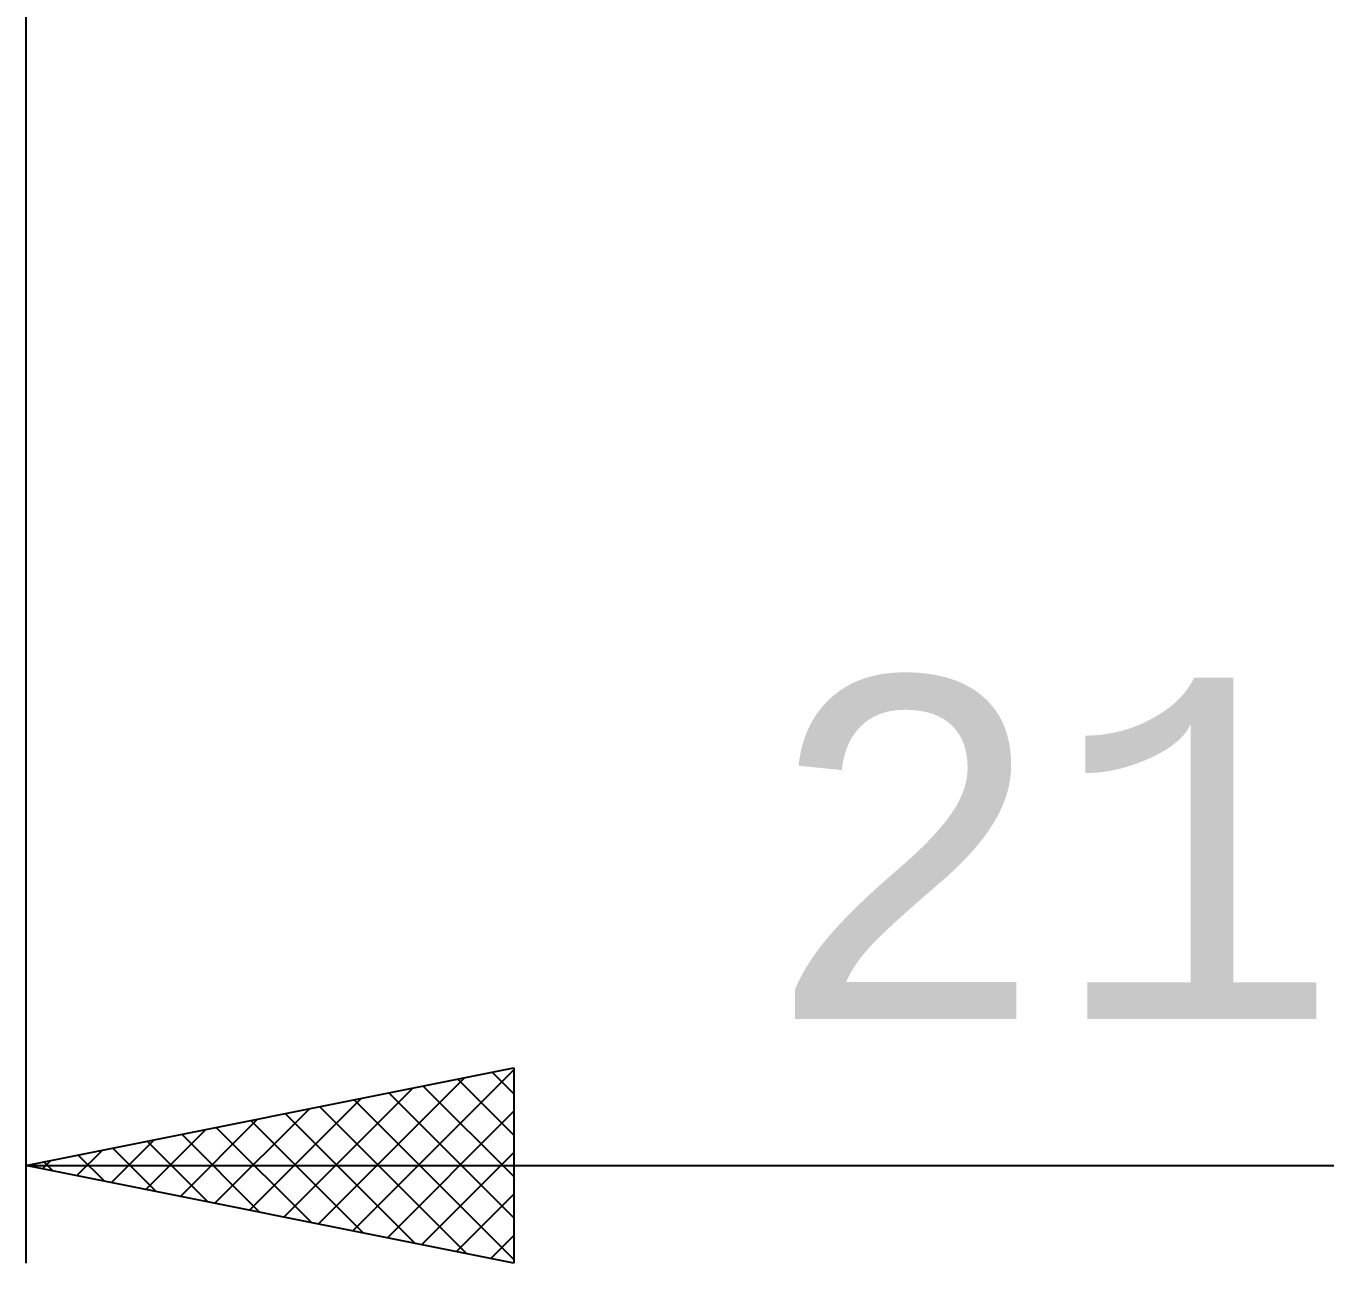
# Model space of a CAD drawing. Header units: millimetres. Extents: x -108 to 139, y -57 to 79.
# Drawn here: x 23 to 36.32, y -22.52 to -9.85 of the extents above; entities that cross this region are included whole.
import ezdxf
from ezdxf.enums import TextEntityAlignment as Align

# ---------------------------------------------------------------- set-up
doc = ezdxf.new("R2010")
doc.units = ezdxf.units.MM
doc.header["$LTSCALE"] = 8
doc.layers.add('2', color=7, linetype='CONTINUOUS')
doc.styles.get("Standard").update_dxf_attribs({"font": 'Monospac821 BT'})

msp = doc.modelspace()

# ---------------------------------------------------------------- linework, layer by layer
at = {"layer": '2', "color": 7, "linetype": 'CONTINUOUS', "lineweight": 25}
for p, q in [((23, -0.875), (23, -22.525)), ((23, -21.525), (28, -20.525)), ((25.997, -22.124), (27.496, -20.626)), ((26.351, -22.195), (28, -20.546)), ((27.425, -20.64), (28, -21.215)), ((27.779, -20.569), (28, -20.791)), ((28, -20.525), (28, -22.525)), ((25.644, -22.054), (26.965, -20.732)), ((26.718, -20.781), (28, -22.063)), ((27.072, -20.711), (28, -21.639)), ((25.29, -21.983), (26.435, -20.838)), ((26.364, -20.852), (28, -22.488)), ((24.583, -21.842), (25.374, -21.05)), ((24.936, -21.912), (25.905, -20.944)), ((25.657, -20.994), (26.986, -22.322)), ((26.011, -20.923), (27.516, -22.428)), ((26.704, -22.266), (28, -20.97)), ((24.229, -21.771), (24.844, -21.156)), ((24.95, -21.135), (25.925, -22.11)), ((25.304, -21.064), (26.456, -22.216)), ((23.876, -21.7), (24.314, -21.262)), ((24.243, -21.276), (24.865, -21.898)), ((24.597, -21.206), (25.395, -22.004)), ((23.522, -21.629), (23.783, -21.368)), ((23.536, -21.418), (23.804, -21.686)), ((23.89, -21.347), (24.334, -21.792)), ((27.058, -22.337), (28, -21.394)), ((23, -21.525), (44, -21.525)), ((28, -22.525), (23, -21.525)), ((23.169, -21.559), (23.253, -21.474)), ((23.182, -21.489), (23.274, -21.58)), ((27.411, -22.407), (28, -21.819)), ((27.765, -22.478), (28, -22.243))]:
    msp.add_line(p, q, dxfattribs=at)

# ---------------------------------------------------------------- texts
msp.add_text('21', height=3.5, dxfattribs=at).set_placement((33.5, -20.025), align=Align.CENTER)

doc.saveas('drawing.dxf')
